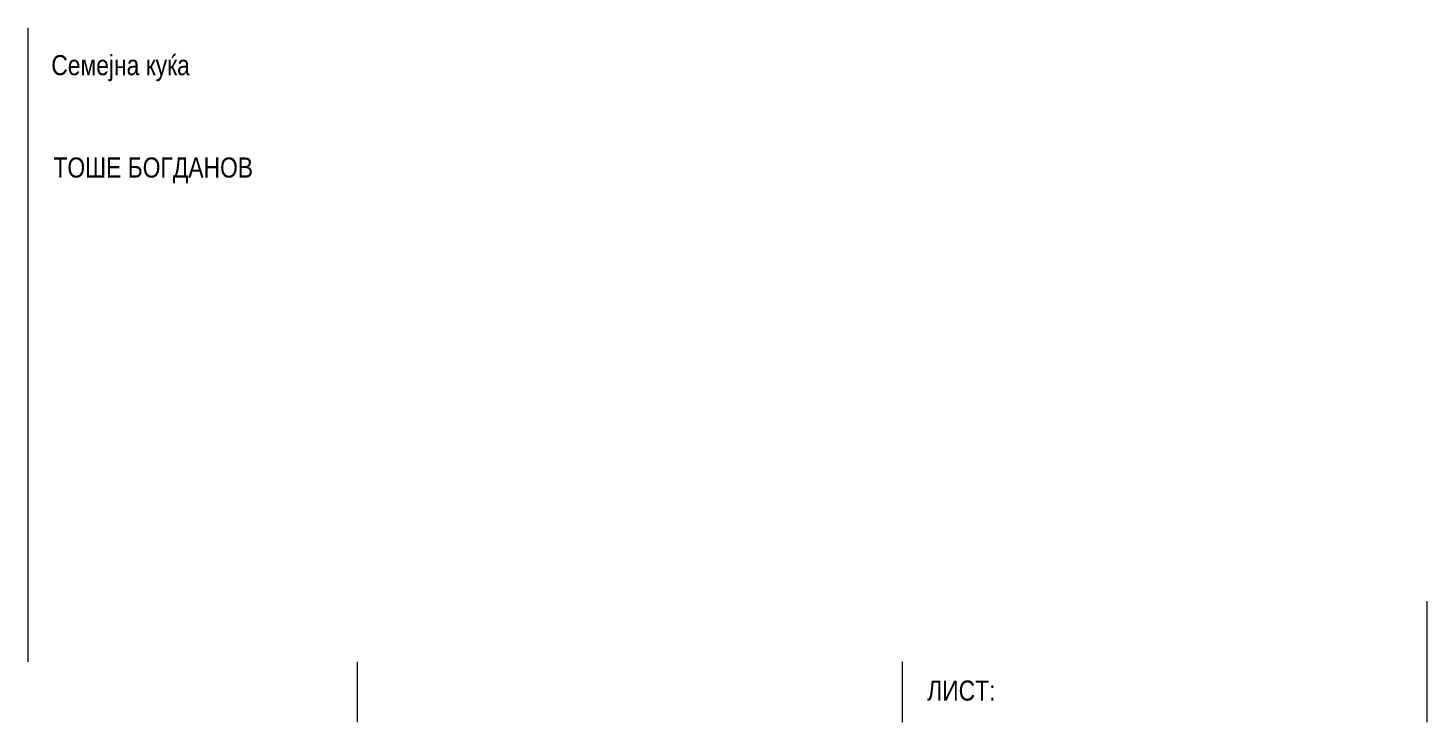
# Model space of a CAD drawing. Header units: millimetres. Extents: x -428 to 1070, y 0 to 421.
# Drawn here: x 944.5 to 1069.8, y 9.4 to 71.6 of the extents above; entities that cross this region are included whole.
import ezdxf

# ---------------------------------------------------------------- set-up
doc = ezdxf.new("R2010")
doc.units = ezdxf.units.MM
doc.header["$MEASUREMENT"] = 0
doc.layers.add('1', color=7, linetype='Continuous', lineweight=13, true_color=0x2b2b2b)
doc.layers.add('46', color=7, linetype='Continuous', lineweight=35, true_color=0x4e4e4e)
doc.styles.add('GENERATED_STYLE_4', font='GOTHIC.TTF')

msp = doc.modelspace()

# ---------------------------------------------------------------- linework, layer by layer
at = {"layer": '1', "color": 250, "linetype": 'Continuous', "lineweight": 13, "true_color": 0x2b2b2b}
for p, q in [((944.49, 71.58), (944.49, 14.81)), ((1069.76, 20.23), (1069.76, 9.4)), ((973.98, 14.81), (973.98, 9.4)), ((1022.77, 14.81), (1022.77, 9.4))]:
    msp.add_line(p, q, dxfattribs=at)

# ---------------------------------------------------------------- texts
at = {"layer": '46', "color": 251, "linetype": 'Continuous', "lineweight": 35, "true_color": 0x4e4e4e, "char_height": 1.8, "attachment_point": 4, "style": 'GENERATED_STYLE_4'}
for s, insert in [('\\A1;{\\W0.850000x;\\pql;\\fCentury Gothic|b0|i0|c204|p34;Семејна куќа}', (946.58, 67.98)), ('\\A1;{\\W0.850000x;\\pql;\\fCentury Gothic|b0|i0|c204|p34;ТОШЕ БОГДАНОВ}', (946.77, 58.82)), ('\\A1;{\\W0.850000x;\\pql;\\fCentury Gothic|b0|i0|c204|p34;ЛИСТ: }', (1025.01, 12.21))]:
    msp.add_mtext(s, dxfattribs=dict(at, insert=insert))

doc.saveas('drawing.dxf')
